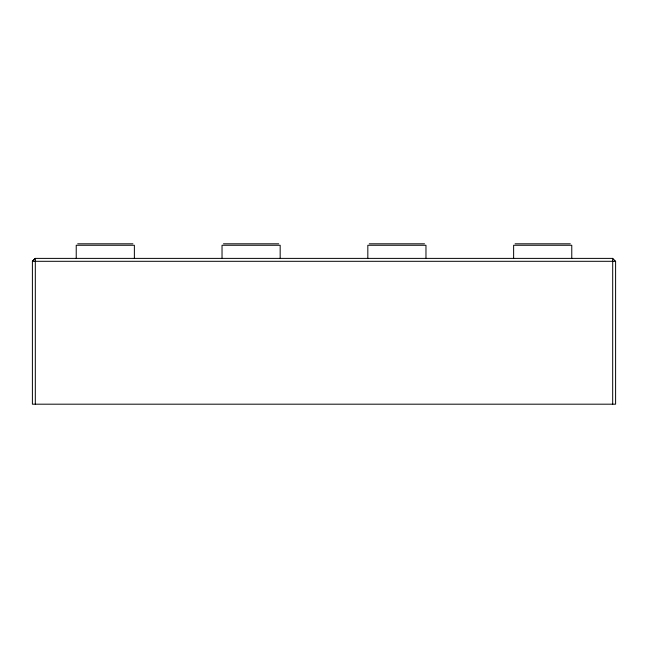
<?xml version="1.0" encoding="UTF-8"?>
<svg xmlns="http://www.w3.org/2000/svg" width="648" height="648" viewBox="0 0 648 648"><rect width="100%" height="100%" fill="white"/><g stroke="black" fill="none" stroke-linecap="round" stroke-linejoin="round"><path stroke-width="0.97" d="M612.684 258.374L615.6 261.306L615.6 404.19L32.4 404.19L32.4 261.306L35.316 258.39L612.7 258.39L612.684 404.19M77.687 243.81L132.913 243.81M223.487 243.81L278.713 243.81M369.287 243.81L424.513 243.81M515.087 243.81L570.313 243.81M615.6 261.306L32.4 261.306L35.316 258.374L35.316 404.19M571.771 258.374L571.771 245.268L513.629 245.268L513.629 258.374M425.971 258.374L425.971 245.268L367.829 245.268L367.829 258.374M280.171 258.374L280.171 245.268L222.029 245.268L222.029 258.374M134.371 258.374L134.371 245.268L76.229 245.268L76.229 258.374"/></g></svg>
